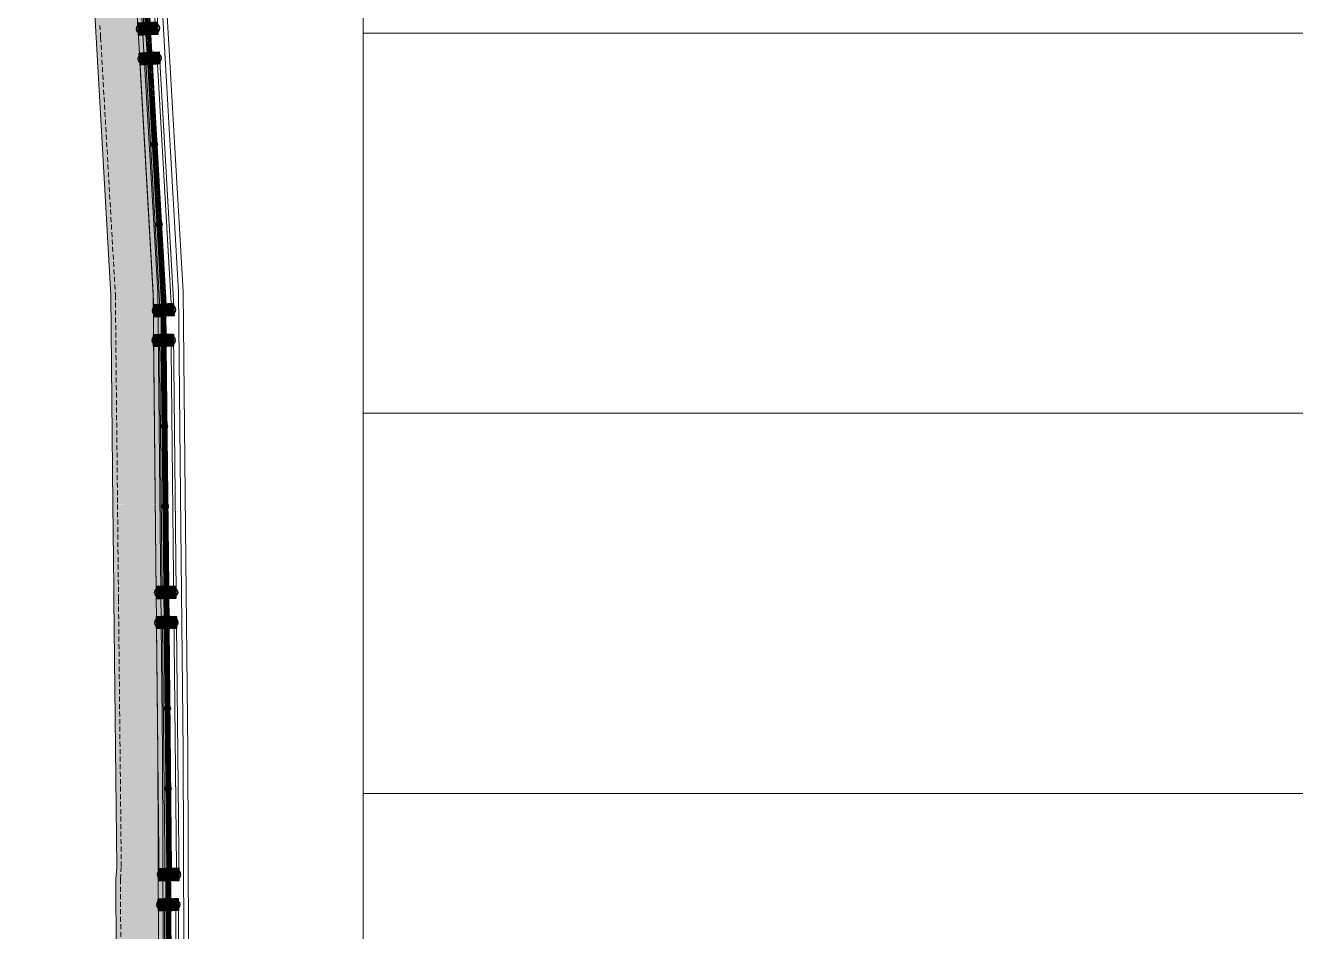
# Model space of a CAD drawing. Header units: metres. Extents: x 5205117 to 5948571, y 646915 to 1143748.
# Drawn here: x 5214138 to 5277608, y 763865 to 809159 of the extents above; entities that cross this region are included whole.
import ezdxf

# ---------------------------------------------------------------- set-up
doc = ezdxf.new("R2010")
doc.units = ezdxf.units.M
doc.header["$MEASUREMENT"] = 0
for name, pattern in [('CENTER', [2, 1.25, -0.25, 0.25, -0.25]), ('CONTINOUS', [0]), ('DASHED', [0.75, 0.5, -0.25]), ('HIDDEN', [0.375, 0.25, -0.125])]:
    doc.linetypes.add(name, pattern=pattern)
doc.layers.get('0').update_dxf_attribs({"color": 1, "linetype": 'DASHED', "lineweight": 30})
for name, color, linetype, lineweight in [('A-Center line', 1, 'CENTER', 9), ('A-Column', 191, 'CONTINOUS', 30), ('A-Dimension', 135, 'Continuous', 13), ('A-Dotted', 43, 'DASHED', 5), ('A-Plot', 7, 'CONTINOUS', 5), ('A-Wall', 34, 'Continuous', 30), ('H-Hatch', 250, 'Continuous', 0), ('H-R.C.C. hatch', 190, 'Continuous', 5), ('H-Wall hatch', 33, 'Continuous', 0), ('L-Elevation 1', 63, 'Continuous', 13), ('P-Utility pipes', 230, 'DASHED', 5), ('PLOT', 7, 'Continuous', 5), ('road', 7, 'Continuous', 9)]:
    doc.layers.add(name, color=color, linetype=linetype, lineweight=lineweight)

# ---------------------------------------------------------------- blocks, each defined once
blk = doc.blocks.new('A$Cde208810')
at = {"layer": 'H-Hatch', "ltscale": 100}
h = blk.add_hatch(dxfattribs=at)
h.set_pattern_fill('AR-B88', color=256, scale=0.025)
h.set_pattern_definition([(2e-15, (188.13226, 2.38563), (0, 0.2), []), (90, (188.13226, 2.38563), (-0.1, 0.2), [0.2, -0.2])])
h.paths.add_polyline_path([(98.063, 4.887), (102.178, 4.929), (102.182, 4.544), (102.782, 4.551), (102.778, 4.935), (103.682, 4.945), (103.686, 4.56), (104.286, 4.566), (104.282, 4.951), (116.281, 5.075), (116.285, 4.69), (116.885, 4.696), (116.885, 5.036), (117.784, 5.039), (117.784, 4.654), (118.386, 4.656), (118.384, 5.041), (130.384, 5.081), (130.386, 4.696), (130.986, 4.698), (130.985, 5.083), (131.884, 5.086), (131.886, 4.701), (132.486, 4.703), (132.484, 5.088), (144.484, 5.128), (144.486, 4.743), (145.086, 4.745), (145.084, 5.13), (145.984, 5.133), (145.985, 4.748), (146.585, 4.75), (146.584, 5.135), (158.584, 5.175), (158.586, 4.79), (159.185, 4.79), (159.185, 5.177), (160.084, 5.18), (160.084, 4.795), (160.685, 4.797), (160.684, 5.182), (172.684, 5.222), (172.685, 4.837), (173.285, 4.839), (173.284, 5.173), (174.198, 5.176), (174.203, 4.842), (191.632, 4.897), (197.632, 4.916), (200.205, 4.923), (200.205, 0.673), (188.132, 0.636), (188.132, 2.386), (174.203, 2.342), (174.203, 2.727), (160.685, 2.682), (160.685, 0.932), (155.685, 0.916), (155.68, 2.665), (136.685, 2.602), (136.685, 0.102), (133.185, 0.102), (133.185, 2.59), (126.935, 2.57), (126.935, 0.07), (120.435, 0.048), (120.435, 2.548), (116.809, 2.536), (116.215, 2.574), (102.807, 2.435), (102.203, 2.429), (98.089, 2.387)])
h.paths.add_polyline_path([(189.132, 3.139), (190.632, 3.143), (190.632, 1.643), (189.132, 1.639)], flags=16)
h.paths.add_polyline_path([(159.685, 1.929), (159.685, 3.429), (156.685, 3.419), (156.685, 1.919)], flags=16)
h.paths.add_polyline_path([(134.185, 2.594), (134.185, 1.094), (135.685, 1.099), (135.685, 2.599)], flags=16)
h.paths.add_polyline_path([(125.935, 2.566), (125.935, 4.066), (124.435, 4.061), (124.435, 2.561)], flags=16)
h.paths.add_polyline_path([(121.435, 2.551), (121.435, 1.051), (122.935, 1.056), (122.935, 2.556)], flags=16)
h = blk.add_hatch(dxfattribs=at)
h.set_pattern_fill('AR-B88', color=256, scale=0.025, angle=3)
h.set_pattern_definition([(3, (31.7895, 0), (-0.0104672, 0.1997259), []), (93, (31.78949, 0), (-0.11033014, 0.19449231), [0.2, -0.2])])
h.paths.add_polyline_path([(31.789, 1.25), (32.389, 1.25), (32.39, 1.639), (33.288, 1.69), (33.31, 1.305), (33.909, 1.339), (33.887, 1.724), (45.869, 2.399), (45.89, 2.014), (46.489, 2.048), (46.468, 2.431), (47.348, 2.482), (47.37, 2.097), (47.969, 2.131), (47.947, 2.516), (59.927, 3.201), (59.949, 2.816), (60.548, 2.85), (60.526, 3.234), (61.425, 3.285), (61.447, 2.901), (62.046, 2.935), (62.024, 3.319), (74.004, 4.004), (74.026, 3.62), (74.625, 3.654), (74.599, 4.039), (75.498, 4.09), (75.519, 3.706), (76.118, 3.74), (76.097, 4.125), (88.077, 4.809), (88.099, 4.425), (88.698, 4.459), (88.679, 4.79), (89.579, 4.799), (89.583, 4.414), (90.183, 4.421), (90.179, 4.806), (98.06, 4.887), (98.085, 2.387), (87.618, 2.279), (74.742, 1.543), (74.147, 1.508), (66.624, 1.078), (66.764, -1.418), (56.812, -1.987), (56.672, 0.51), (46.005, -0.098), (42.522, -0.294), (42.579, -1.292), (39.084, -1.489), (39.028, -0.491), (31.789, -0.899)])
h.paths.add_polyline_path([(40.026, -0.435), (39.942, 1.063), (41.44, 1.147), (41.524, -0.35)], flags=16)
h.paths.add_polyline_path([(64.1, 1.435), (62.602, 1.349), (62.518, 2.848), (64.015, 2.932)], flags=16)
h.paths.add_polyline_path([(64.212, -0.562), (64.128, 0.936), (65.625, 1.021), (65.71, -0.477)], flags=16)
h.paths.add_polyline_path([(57.564, 2.063), (60.559, 2.234), (60.728, -0.761), (57.732, -0.932)], flags=16)
blk = doc.blocks.new('A$C8b444fc9')
at = {"layer": 'H-R.C.C. hatch', "ltscale": 100}
h = blk.add_hatch(dxfattribs=at)
h.set_pattern_fill('ANSI31', color=256, scale=40)
h.set_pattern_definition([(45, (-9287.4356, -18922.714), (-3.5355339, 3.5355339), [])])
h.paths.add_polyline_path([(9385, 0), (9615, 0), (9615, 230), (9385, 230)])
h.paths.add_polyline_path([(5385, 0), (5615, 0), (5615, 230), (5385, 230)])
h.paths.add_polyline_path([(13500, 315), (14100, 315), (14100, 615), (13500, 615)])
h.paths.add_polyline_path([(13500, -385), (14100, -385), (14100, -85), (13500, -85)])
h.paths.add_polyline_path([(1499, -385), (900, -385), (900, -85), (1499, -85)])
h.paths.add_polyline_path([(1499, 315), (900, 315), (900, 615), (1499, 615)])
at = {"layer": 'H-Wall hatch', "ltscale": 5}
h = blk.add_hatch(dxfattribs=at)
h.set_pattern_fill('ANSI32', color=256, scale=200)
h.set_pattern_definition([(45, (-269.08, 46.73), (-53.033, 53.033), []), (45, (-233.72, 46.73), (-53.033, 53.033), [])])
h.paths.add_polyline_path([(1499, 315), (900, 315), (900, -85), (1499, -85)])
h.paths.add_polyline_path([(14100, 315), (13500, 315), (13500, -85), (14100, -85)])
h.paths.add_polyline_path([(900, 230), (0, 230), (0, 0), (900, 0)])
h.paths.add_polyline_path([(5385, 230), (1500, 230), (1500, 0), (5385, 0)])
h.paths.add_polyline_path([(9385, 230), (5615, 230), (5615, 0), (9385, 0)])
h.paths.add_polyline_path([(13500, 230), (9615, 230), (9615, 0), (13500, 0)])
at = {"layer": 'A-Column', "ltscale": 5}
for points in [[(1499, 315), (900, 315), (900, 615), (1499, 615)], [(5385, 0), (5615, 0), (5615, 230), (5385, 230)], [(9385, 0), (9615, 0), (9615, 230), (9385, 230)], [(13500, 315), (14100, 315), (14100, 615), (13500, 615)], [(1499, -385), (900, -385), (900, -85), (1499, -85)], [(13500, -385), (14100, -385), (14100, -85), (13500, -85)]]:
    blk.add_lwpolyline(points, close=True, dxfattribs=at)
for centre, radius in [((1200, 465), 225), ((13800, 465), 225), ((5500, 115), 150), ((9500, 115), 150), ((1200, -235), 225), ((13800, -235), 225)]:
    blk.add_circle(centre, radius, dxfattribs=at)
at = {"layer": 'A-Dotted', "ltscale": 3}
for p, q in [((1500, 615), (13500, 615)), ((1500, 490), (13500, 490)), ((1500, -85), (13500, -85)), ((1500, -385), (13500, -385))]:
    blk.add_line(p, q, dxfattribs=at)
at = {"layer": 'A-Wall', "ltscale": 5}
for p, q in [((0, 230), (900, 230)), ((0, 0), (900, 0)), ((900, 315), (900, -85)), ((1499, 315), (1499, -85)), ((1500, 230), (13500, 230)), ((1500, 0), (13500, 0)), ((13500, 315), (13500, -85)), ((14100, 315), (14100, -85))]:
    blk.add_line(p, q, dxfattribs=at)
at = {"layer": 'P-Utility pipes', "linetype": 'HIDDEN', "ltscale": 5}
for points in [[(1449, 70), (1525, 70), (1525, 95), (1449, 95)], [(1525, 255), (1525, 70), (1550, 70), (1550, 255)]]:
    blk.add_lwpolyline(points, close=True, dxfattribs=at)
at = {"layer": 'P-Utility pipes', "linetype": 'CONTINOUS', "lineweight": 30, "ltscale": 5}
for radius in [12.5, 11.5]:
    blk.add_circle((1449, 82), radius, dxfattribs=at)
blk = doc.blocks.new('A$Cb7e7ea2b')
at = {"layer": 'A-Center line', "ltscale": 5}
for p, rotation in [((42210, 2453), 3.271437821051259), ((56290, 3204), 0.5906790525501111), ((70393, 3349), 0.5906790525501111), ((84496, 3450), 0.1911214837439845), ((28137, 1648), 3.271437821051259)]:
    blk.add_blockref('A$C8b444fc9', p, dxfattribs=dict(at, rotation=rotation))
blk = doc.blocks.new('A$C05E960FA')
at = {"layer": 'A-Column', "ltscale": 5}
blk.add_blockref('A$Cb7e7ea2b', (0, 335), dxfattribs=at)
blk = doc.blocks.new('A$C201b412b')
at = {"layer": 'A-Dotted', "ltscale": 0.5}
for p, q in [((87.615, 3.109), (98.083, 3.217)), ((98.087, 3.217), (102.201, 3.259)), ((102.2, 3.259), (102.805, 3.265)), ((102.806, 3.265), (116.221, 3.404)), ((116.816, 3.366), (116.221, 3.404)), ((116.816, 3.366), (120.665, 3.379)), ((74.729, 2.373), (87.604, 3.109)), ((74.736, 2.373), (74.137, 2.338))]:
    blk.add_line(p, q, dxfattribs=at)
at = {"layer": 'L-Elevation 1', "ltscale": 5}
for p, q in [((102.808, 3.035), (116.215, 3.174)), ((116.809, 3.136), (116.215, 3.174)), ((74.742, 2.143), (87.618, 2.879)), ((87.618, 2.879), (98.085, 2.987)), ((98.089, 2.987), (102.203, 3.029)), ((102.203, 3.029), (102.807, 3.035)), ((116.809, 3.136), (120.435, 3.148)), ((66.634, 1.678, -0.134), (74.147, 2.108)), ((74.75, 2.144), (74.151, 2.108))]:
    blk.add_line(p, q, dxfattribs=at)

msp = doc.modelspace()

# ---------------------------------------------------------------- linework, layer by layer
at = {"layer": 'A-Plot'}
for points in [[(5215349.6, 886240.5), (5216581.5, 864439.1), (5217482.9, 849093.7), (5217654.6, 846170.8), (5218100.7, 838056), (5219498.2, 813573), (5220518.9, 795797.7), (5220640.3, 784025.1), (5220755.2, 772875.6), (5220918, 724074.4), (5220960.6, 711310.8), (5221048.3, 683090.2), (5257501.6, 683655.8), (5282600.6, 684008.3), (5324334.4, 684747.3), (5344064.7, 678980.1), (5360560.3, 674158.4)], [(5215595.1, 885972.1), (5216811.1, 864452.3), (5217712.5, 849107.2), (5217884.3, 846183.8), (5218330.3, 838068.8), (5219727.9, 813586.1), (5220748.8, 795805.5), (5220870.3, 784027.5), (5220985.2, 772877.1), (5221148, 724075.1), (5221190.6, 711311.6), (5221277.6, 683323.8), (5257498.2, 683885.8), (5282596.9, 684238.3), (5324365.3, 684977.8), (5344129.2, 679200.9), (5360616, 674381.8)]]:
    msp.add_lwpolyline(points, dxfattribs=at)
at = {"layer": 'PLOT', "ltscale": 0.5}
for p, q in [((5279205.8, 808774.3), (5231017.9, 808774.3)), ((5281705.8, 789774.3), (5231017.9, 789774.3)), ((5284205.8, 770774.3), (5231017.9, 770774.3))]:
    msp.add_line(p, q, dxfattribs=at)
at = {"layer": 'road', "ltscale": 0.5}
msp.add_line((5231017.9, 841631.3), (5231017.9, 698774.3), dxfattribs=at)
for points in [[(5370464.8, 673645.1), (5360922.2, 675619.3), (5344484.5, 680424.1), (5324535, 686255.3), (5282575.7, 685512.3), (5257478.4, 685159.9), (5227604.4, 684696.3, -0.417852), (5222526.8, 689680.2), (5222459.5, 711320), (5222417, 724083.6), (5222254.2, 772890), (5222139.2, 784044.8), (5222017.4, 795852.6), (5220994.8, 813662.7), (5219597.3, 838144.1), (5219185.8, 845630.7), (5217688, 845548.4)], [(5218956.1, 845618.1), (5219367.6, 838131.2), (5220765.1, 813649.6), (5221787.5, 795844.9), (5221909.2, 784042.4), (5222024.2, 772888.5), (5222187, 724082.8), (5222229.5, 711319.2), (5222296.8, 689679.5, 0.417852), (5227607.9, 684466.3), (5257481.8, 684929.9), (5282579.4, 685282.4), (5324504.1, 686024.7), (5344419.9, 680203.3), (5360866.6, 675396), (5370464.8, 673410.2)]]:
    msp.add_lwpolyline(points, format="xyb", dxfattribs=at)

# ---------------------------------------------------------------- block references
at = {"ltscale": 5, "rotation": 270}
msp.add_blockref('A$C05E960FA', (5217375.7, 850905.6), dxfattribs=at)
at = {"layer": 'A-Dimension', "ltscale": 5, "xscale": 1000, "yscale": 1000, "zscale": 1000, "rotation": 270}
for name, p in [('A$C201b412b', (5215525.1, 883294.8)), ('A$Cde208810', (5216125.1, 883294.8))]:
    msp.add_blockref(name, p, dxfattribs=at)

doc.saveas('drawing.dxf')
